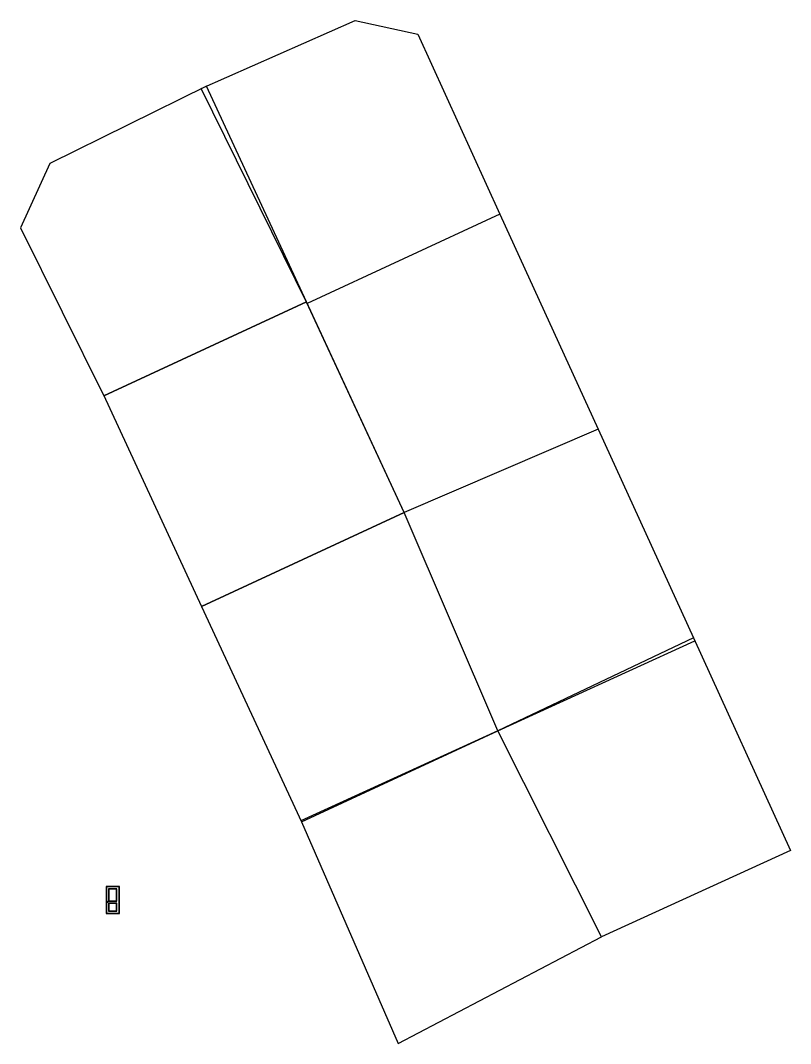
# Model space of a CAD drawing. Header units: millimetres. Extents: x 79072 to 138841, y 37266 to 116631.
import ezdxf

# ---------------------------------------------------------------- set-up
doc = ezdxf.new("R2010")
doc.units = ezdxf.units.MM
doc.layers.add('지형도', color=1, linetype='Continuous')

msp = doc.modelspace()

# ---------------------------------------------------------------- linework, layer by layer
for p, q in [((86756, 49453), (85726, 49453)), ((85726, 49453), (85726, 47353)), ((86726, 49423), (85756, 49423)), ((85756, 49423), (85756, 47383)), ((86551, 49278), (85901, 49278)), ((85901, 49278), (85901, 48303)), ((86551, 48303), (86551, 49278)), ((86726, 47383), (86726, 49423)), ((86756, 47353), (86756, 49453)), ((85901, 48303), (86551, 48303)), ((85726, 47353), (86756, 47353)), ((85756, 47383), (86726, 47383))]:
    msp.add_line(p, q)
for points in [[(86521, 49248), (85931, 49248), (85931, 48333), (86521, 48333)], [(86551, 48153), (85901, 48153), (85901, 47528), (86551, 47528)], [(86521, 48123), (85931, 48123), (85931, 47558), (86521, 47558)]]:
    msp.add_lwpolyline(points, close=True)
msp.add_circle((85826, 48253), 50)
at = {"layer": '지형도'}
for points in [[(105046, 116631), (109906, 115569), (116285, 101608), (101330, 94668), (93111, 111343), (105046, 116631)], [(81351, 105546), (79072, 100538), (85555, 87499), (101272, 94792), (93503, 111536), (81351, 105546)], [(116285, 101608), (123902, 84938), (108846, 78469), (101270, 94790)], [(85516, 87583), (93133, 71165), (108851, 78458), (101272, 94792), (85555, 87499)], [(123902, 84938), (131299, 68750), (116124, 61531), (108851, 78458)], [(93133, 71165), (100884, 54460), (116124, 61531), (108851, 78458), (93133, 71165)], [(131299, 68750), (138841, 52242), (124162, 45535), (116124, 61531), (131406, 68514)], [(100884, 54460), (108388, 37266), (124162, 45535), (116124, 61531), (100845, 54550)]]:
    msp.add_lwpolyline(points, dxfattribs=at)

doc.saveas('drawing.dxf')
